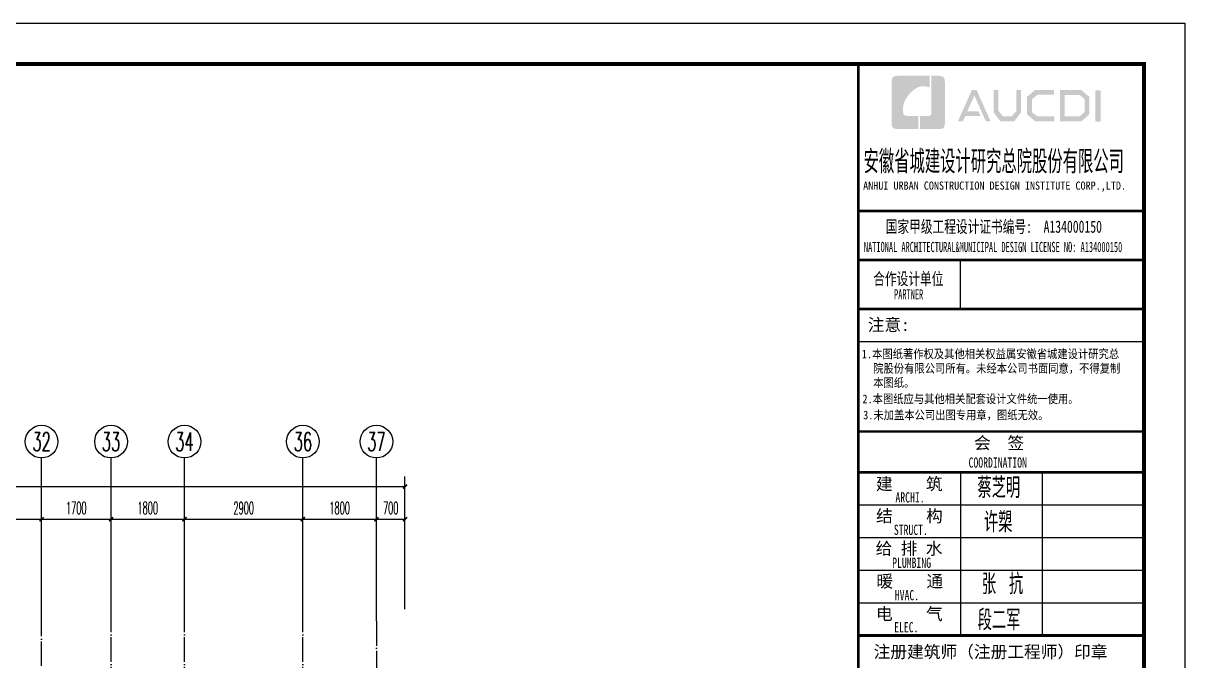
# Model space of a CAD drawing. Extents: x 27938 to 1507990, y 110129 to 923079.
# Drawn here: x 1046932 to 1075380, y 300198 to 315815 of the extents above; entities that cross this region are included whole.
import ezdxf
from ezdxf.enums import TextEntityAlignment as Align

# ---------------------------------------------------------------- set-up
doc = ezdxf.new("R2010")
doc.units = 0
doc.header["$LTSCALE"] = 1000
doc.header["$MEASUREMENT"] = 0
doc.linetypes.add('DOTE', pattern=[2.42, 2, -0.2, 0.02, -0.2])
for name, color, linetype in [('AXIS', 3, 'Continuous'), ('AXIS_TEXT', 7, 'Continuous'), ('DOTE', 1, 'Continuous'), ('图框', 140, 'Continuous'), ('图签文字', 147, 'Continuous')]:
    doc.layers.add(name, color=color, linetype=linetype)
doc.layers.add('yichutu', color=7, linetype='Continuous', true_color=0xffffff, plot=False)
doc.styles.add('_TCH_AXIS', font='COMPLEX', dxfattribs={"bigfont": 'GBCBIG'})
doc.styles.add('_TCH_DIM_T3', font='SIMPLEX.shx', dxfattribs={"width": 0.494118, "bigfont": 'GBCBIG.shx'})
doc.styles.add('COMPLEX', font='COMPLEX')
doc.styles.add('HT', font='simhei.ttf')
doc.styles.add('建筑图签-1', font='simhei.ttf', dxfattribs={"width": 0.7})
doc.styles.add('建筑图签-2', font='TXT.shx', dxfattribs={"width": 0.5, "bigfont": 'HZTXT.shx'})
doc.dimstyles.new('_TCH_ARCH&&100', dxfattribs={"dimtxt": 297.5, "dimasz": 100, "dimexe": 250, "dimexo": 300, "dimgap": 126.25, "dimtad": 1, "dimdec": 0, "dimzin": 0, "dimdsep": 46, "dimtxsty": '_TCH_DIM_T3', "dimblk": 'ARCHTICK', "dimcen": 0.09, "dimclrt": 4, "dimazin": 2, "dimtfac": 1, "dimtdec": 0, "dimtix": 1, "dimtmove": 2, "dimatfit": 3, "dimfxl": 100, "dimtolj": 1, "dimtzin": 0, "dimarcsym": 0})

# ---------------------------------------------------------------- blocks, each defined once
blk = doc.blocks.new('院标1')
h = blk.add_hatch(color=150)
h.dxf.hatch_style = 1
h.set_gradient(color1=(33, 113, 253), color2=(33, 113, 253), tint=1, name='INVCURVED')
edge = h.paths.add_edge_path()
edge.add_spline(control_points=[(116373, 648379), (116379, 648379), (116382, 648379), (116391, 648379), (116391, 648379), (116391, 648379), (116616, 648379), (116616, 648379), (116616, 648379), (116616, 648379), (116616, 648054), (116616, 648054), (116616, 648054), (116616, 648054), (116108, 648054), (116108, 648054), (116108, 648054), (116028, 648054), (115963, 648111), (115963, 648199), (115963, 648199), (115963, 648199), (115963, 649215), (115963, 649215), (115963, 649215), (115963, 649295), (116018, 649360), (116108, 649360), (116108, 649360), (116108, 649360), (116897, 649360), (116897, 649360), (116897, 649360), (116897, 649360), (116897, 649080), (116897, 649080), (116897, 649080), (116897, 649080), (116566, 649140), (116356, 648859), (116356, 648859), (116245, 648719), (116240, 648545), (116247, 648466), (116247, 648466), (116254, 648386), (116247, 648466), (116247, 648466), (116247, 648466), (116247, 648466), (116258, 648374), (116373, 648379)], knot_values=[0, 0, 0, 0, 0.071429, 0.071429, 0.071429, 0.107143, 0.142857, 0.142857, 0.142857, 0.178571, 0.214286, 0.214286, 0.214286, 0.25, 0.285714, 0.285714, 0.285714, 0.321429, 0.357143, 0.357143, 0.357143, 0.392857, 0.428571, 0.428571, 0.428571, 0.464286, 0.5, 0.5, 0.5, 0.535714, 0.571429, 0.571429, 0.571429, 0.607143, 0.642857, 0.642857, 0.642857, 0.678571, 0.714286, 0.714286, 0.714286, 0.75, 0.785714, 0.785714, 0.785714, 0.821429, 0.857143, 0.857143, 0.857143, 0.928571, 1, 1, 1, 1], degree=3, periodic=0)
h = blk.add_hatch(color=150)
h.dxf.hatch_style = 1
h.set_gradient(color1=(33, 113, 253), color2=(33, 113, 253), tint=1, name='INVCURVED')
edge = h.paths.add_edge_path()
edge.add_spline(control_points=[(117268, 649215), (117268, 649215), (117268, 648199), (117268, 648199), (117268, 648199), (117268, 648114), (117212, 648054), (117123, 648054), (117123, 648054), (117123, 648054), (116663, 648054), (116663, 648054), (116663, 648054), (116663, 648054), (116663, 648379), (116663, 648379), (116663, 648379), (116663, 648379), (116865, 648379), (116865, 648379), (116865, 648379), (116907, 648379), (116941, 648413), (116941, 648455), (116941, 648455), (116941, 648455), (116941, 649360), (116941, 649360), (116941, 649360), (116941, 649360), (117123, 649360), (117123, 649360), (117123, 649360), (117204, 649360), (117268, 649306), (117268, 649215)], knot_values=[0, 0, 0, 0, 0.1, 0.1, 0.1, 0.15, 0.2, 0.2, 0.2, 0.25, 0.3, 0.3, 0.3, 0.35, 0.4, 0.4, 0.4, 0.45, 0.5, 0.5, 0.5, 0.55, 0.6, 0.6, 0.6, 0.65, 0.7, 0.7, 0.7, 0.75, 0.8, 0.8, 0.8, 0.9, 1, 1, 1, 1], degree=3, periodic=0)
blk = doc.blocks.new('TK')
at = {"layer": '图框'}
h = blk.add_hatch(color=256, dxfattribs=at)
h.paths.add_polyline_path([(547288, 547072), (547414, 547072), (547414, 546302), (547288, 546302)])
h.paths.add_polyline_path([(546536, 546956), (546536, 546430), (546896, 546430), (547020, 546536), (547020, 546855), (546900, 546956)], flags=16)
h.paths.add_polyline_path([(546418, 547074), (546418, 546311), (546940, 546311), (547138, 546482), (547138, 546910), (546943, 547074)])
h.paths.add_polyline_path([(546275, 547077), (546275, 546962), (545868, 546962), (545735, 546851), (545735, 546531), (545868, 546429), (546277, 546429), (546277, 546307), (545813, 546307), (545611, 546481), (545611, 546910), (545809, 547077)])
h.paths.add_polyline_path([(544792, 547075), (544912, 547075), (544912, 546565), (545026, 546433), (545237, 546433), (545351, 546565), (545351, 547075), (545465, 547075), (545465, 546528), (545301, 546311), (544963, 546311), (544792, 546530)])
h.paths.add_polyline_path([(544260, 547074), (544377, 547074), (544719, 546310), (544603, 546310), (544322, 546944), (544147, 546556), (544418, 546556), (544479, 546440), (544098, 546440), (544039, 546308), (543916, 546308)])
for p, q in [((541480, 544114), (548480, 544114)), ((541480, 544114), (548480, 544114)), ((541480, 542914), (548480, 542914))]:
    blk.add_line(p, q, dxfattribs=at)
blk.add_lwpolyline([(465375, 548714), (549475, 548714), (549475, 489314), (465375, 489314)], close=True, dxfattribs=at)
blk.add_lwpolyline([(465375, 548714), (549475, 548714), (549475, 489314), (465375, 489314)], close=True, dxfattribs=at)
at = {"layer": '图框', "const_width": 100}
blk.add_lwpolyline([(548475, 490314), (548475, 547714), (467875, 547714), (467875, 490314)], close=True, dxfattribs=at)
at = {"layer": '图框'}
for points, const_width in [([(541480, 490314), (541480, 547714)], 70), ([(541480, 544114), (548480, 544114)], 60), ([(541480, 542914), (548480, 542914)], 60), ([(541480, 542914), (548480, 542914)], 60), ([(543980, 542914), (543980, 541714)], 35), ([(541480, 541714), (548480, 541714)], 60), ([(541480, 541714), (548480, 541714)], 60), ([(541480, 540913), (548480, 540913)], 35), ([(541488, 538714), (548488, 538714)], 60), ([(541488, 537714), (548488, 537714)], 70), ([(541488, 537714), (548488, 537714)], 70), ([(543988, 537714), (543988, 533714)], 35), ([(545988, 537714), (545988, 533714)], 35), ([(541488, 536914), (548488, 536914)], 35), ([(541488, 536114), (548488, 536114)], 35), ([(541488, 535314), (548488, 535314)], 35), ([(541488, 534514), (548488, 534514)], 35), ([(541488, 533714), (548488, 533714)], 70)]:
    blk.add_lwpolyline(points, dxfattribs=dict(at, const_width=const_width))
blk.add_blockref('院标1', (426331, -101935))
for s, height, style, width, p in [('ANHUI URBAN CONSTRUCTION DESIGN INSTITUTE CORP.,LTD.', 200, '建筑图签-1', 0.91, (541598, 544636)), ('NATIONAL ARCHITECTURAL&MUNICIPAL DESIGN LICENSE NO: A134000150', 250, '建筑图签-1', 0.6, (541617, 543108)), ('PARTNER', 250, '建筑图签-1', 0.6, (542355, 541947)), ('1.本图纸著作权及其他相关权益属安徽省城建设计研究总', 210, 'HT', 0.88, (541566, 540507)), ('院股份有限公司所有。未经本公司书面同意，不得复制', 210, 'HT', 0.88, (541845, 540153)), ('本图纸。', 210, 'HT', 0.88, (541845, 539803)), (' 2.本图纸应与其他相关配套设计文件统一使用。 ', 210, 'HT', 0.88, (541455, 539406)), ('3.未加盖本公司出图专用章，图纸无效。', 210, 'HT', 0.88, (541598, 539011)), ('COORDINATION', 250, '建筑图签-1', 0.7, (544180, 537827)), ('ARCHI.', 250, '建筑图签-1', 0.7, (542389, 536975)), ('STRUCT.', 250, '建筑图签-1', 0.7, (542350, 536179)), ('PLUMBING', 250, '建筑图签-1', 0.7, (542309, 535372)), ('HVAC.', 250, '建筑图签-1', 0.7, (542374, 534579)), ('ELEC.', 250, '建筑图签-1', 0.7, (542358, 533794))]:
    blk.add_text(s, height=height, dxfattribs=dict(at, style=style, width=width)).set_placement(p)
at = {"layer": '图签文字', "color": 7, "style": '建筑图签-1'}
for s, height, width, p in [('安徽省城建设计研究总院股份有限公司', 500, 0.55, (541608, 545091)), ('国家甲级工程设计证书编号:  A134000150', 300, 0.7, (542152, 543581)), ('合作设计单位', 300, 0.7, (541845, 542304))]:
    blk.add_text(s, height=height, dxfattribs=dict(at, width=width)).set_placement(p)
for s, p in [('注意:', (541711, 541177)), ('会  签', (544315, 538281)), ('建    筑', (541910, 537280)), ('结    构', (541914, 536493)), ('给 排 水', (541905, 535699)), ('暖    通', (541923, 534896)), ('电    气', (541913, 534096)), ('注册建筑师（注册工程师）印章', (541855, 533167))]:
    blk.add_text(s, height=300, dxfattribs=at).set_placement(p)
at = {"layer": '图签文字', "color": 1, "style": '建筑图签-2', "width": 0.7}
for s, p in [('蔡芝明', (544395, 537085)), ('许槊', (544555, 536242)), ('张 抗', (544505, 534724)), ('段二军', (544401, 533845))]:
    blk.add_text(s, height=500, dxfattribs=at).set_placement(p)
blk = doc.blocks.new('GDGDGDSDA')
at = {"layer": 'DOTE', "color": 0, "linetype": 'DOTE', "ltscale": 0.3}
for p, q in [((461135, 370658), (461135, 376108)), ((462835, 367858), (462835, 376108)), ((464635, 367858), (464635, 376108)), ((467535, 367858), (467535, 376108)), ((469335, 376108), (469335, 359558))]:
    blk.add_line(p, q, dxfattribs=at)
blk = doc.blocks.new('yct-841-594-84100-59399.9999999999-100-1000.0')
at = {"layer": 'yichutu', "color": 7, "true_color": 0xffffff}
blk.add_lwpolyline([(0, 0), (0, 59400), (84100, 59400), (84100, 0)], close=True, dxfattribs=at)
blk = doc.blocks.new('_ArchTick')
at = {"color": 0, "linetype": 'ByBlock', "const_width": 0.4}
blk.add_lwpolyline([(-0.5, -0.5), (0.5, 0.5)], dxfattribs=at)
blk = doc.blocks.new('*D662')
at = {"layer": 'AXIS', "color": 0, "lineweight": -2}
for p, q in [((1055582, 301465), (1055582, 303915)), ((1056282, 301465), (1056282, 303915)), ((1055582, 303665), (1056282, 303665))]:
    blk.add_line(p, q, dxfattribs=at)
at = {"layer": 'Defpoints', "color": 0}
for p in [(1056282, 303665), (1055582, 301165), (1056282, 301165)]:
    blk.add_point(p, dxfattribs=at)
at = {"layer": 'AXIS', "color": 0, "lineweight": -2, "xscale": 100, "yscale": 100, "zscale": 100, "rotation": 180}
blk.add_blockref('_ArchTick', (1055582, 303665), dxfattribs=at)
at = {"layer": 'AXIS', "color": 0, "lineweight": -2, "xscale": 100, "yscale": 100, "zscale": 100}
blk.add_blockref('_ArchTick', (1056282, 303665), dxfattribs=at)
at = {"layer": 'AXIS', "color": 4, "insert": (1055932, 303940), "char_height": 297.5, "attachment_point": 5, "style": '_TCH_DIM_T3'}
blk.add_mtext('\\A1;700', dxfattribs=at)
blk = doc.blocks.new('*D663')
at = {"layer": 'AXIS', "color": 0, "lineweight": -2}
for p, q in [((1053782, 301465), (1053782, 303915)), ((1055582, 301465), (1055582, 303915)), ((1053782, 303665), (1055582, 303665))]:
    blk.add_line(p, q, dxfattribs=at)
at = {"layer": 'Defpoints', "color": 0}
for p in [(1055582, 303665), (1053782, 301165), (1055582, 301165)]:
    blk.add_point(p, dxfattribs=at)
at = {"layer": 'AXIS', "color": 0, "lineweight": -2, "xscale": 100, "yscale": 100, "zscale": 100, "rotation": 180}
blk.add_blockref('_ArchTick', (1053782, 303665), dxfattribs=at)
at = {"layer": 'AXIS', "color": 0, "lineweight": -2, "xscale": 100, "yscale": 100, "zscale": 100}
blk.add_blockref('_ArchTick', (1055582, 303665), dxfattribs=at)
at = {"layer": 'AXIS', "color": 4, "insert": (1054682, 303940), "char_height": 297.5, "attachment_point": 5, "style": '_TCH_DIM_T3'}
blk.add_mtext('\\A1;1800', dxfattribs=at)
blk = doc.blocks.new('*D664')
at = {"layer": 'AXIS', "color": 0, "lineweight": -2}
for p, q in [((1050882, 301465), (1050882, 303915)), ((1053782, 301465), (1053782, 303915)), ((1050882, 303665), (1053782, 303665))]:
    blk.add_line(p, q, dxfattribs=at)
at = {"layer": 'Defpoints', "color": 0}
for p in [(1053782, 303665), (1050882, 301165), (1053782, 301165)]:
    blk.add_point(p, dxfattribs=at)
at = {"layer": 'AXIS', "color": 0, "lineweight": -2, "xscale": 100, "yscale": 100, "zscale": 100, "rotation": 180}
blk.add_blockref('_ArchTick', (1050882, 303665), dxfattribs=at)
at = {"layer": 'AXIS', "color": 0, "lineweight": -2, "xscale": 100, "yscale": 100, "zscale": 100}
blk.add_blockref('_ArchTick', (1053782, 303665), dxfattribs=at)
at = {"layer": 'AXIS', "color": 4, "insert": (1052332, 303940), "char_height": 297.5, "attachment_point": 5, "style": '_TCH_DIM_T3'}
blk.add_mtext('\\A1;2900', dxfattribs=at)
blk = doc.blocks.new('*D665')
at = {"layer": 'AXIS', "color": 0, "lineweight": -2}
for p, q in [((1049082, 301465), (1049082, 303915)), ((1050882, 301465), (1050882, 303915)), ((1049082, 303665), (1050882, 303665))]:
    blk.add_line(p, q, dxfattribs=at)
at = {"layer": 'Defpoints', "color": 0}
for p in [(1050882, 303665), (1049082, 301165), (1050882, 301165)]:
    blk.add_point(p, dxfattribs=at)
at = {"layer": 'AXIS', "color": 0, "lineweight": -2, "xscale": 100, "yscale": 100, "zscale": 100, "rotation": 180}
blk.add_blockref('_ArchTick', (1049082, 303665), dxfattribs=at)
at = {"layer": 'AXIS', "color": 0, "lineweight": -2, "xscale": 100, "yscale": 100, "zscale": 100}
blk.add_blockref('_ArchTick', (1050882, 303665), dxfattribs=at)
at = {"layer": 'AXIS', "color": 4, "insert": (1049982, 303940), "char_height": 297.5, "attachment_point": 5, "style": '_TCH_DIM_T3'}
blk.add_mtext('\\A1;1800', dxfattribs=at)
blk = doc.blocks.new('*D666')
at = {"layer": 'AXIS', "color": 0, "lineweight": -2}
for p, q in [((1047382, 301465), (1047382, 303915)), ((1049082, 301465), (1049082, 303915)), ((1047382, 303665), (1049082, 303665))]:
    blk.add_line(p, q, dxfattribs=at)
at = {"layer": 'Defpoints', "color": 0}
for p in [(1049082, 303665), (1047382, 301165), (1049082, 301165)]:
    blk.add_point(p, dxfattribs=at)
at = {"layer": 'AXIS', "color": 0, "lineweight": -2, "xscale": 100, "yscale": 100, "zscale": 100, "rotation": 180}
blk.add_blockref('_ArchTick', (1047382, 303665), dxfattribs=at)
at = {"layer": 'AXIS', "color": 0, "lineweight": -2, "xscale": 100, "yscale": 100, "zscale": 100}
blk.add_blockref('_ArchTick', (1049082, 303665), dxfattribs=at)
at = {"layer": 'AXIS', "color": 4, "insert": (1048232, 303940), "char_height": 297.5, "attachment_point": 5, "style": '_TCH_DIM_T3'}
blk.add_mtext('\\A1;1700', dxfattribs=at)
blk = doc.blocks.new('*D667')
at = {"layer": 'AXIS', "color": 0, "lineweight": -2}
for p, q in [((1044482, 301465), (1044482, 303915)), ((1047382, 301465), (1047382, 303915)), ((1044482, 303665), (1047382, 303665))]:
    blk.add_line(p, q, dxfattribs=at)
at = {"layer": 'Defpoints', "color": 0}
for p in [(1047382, 303665), (1044482, 301165), (1047382, 301165)]:
    blk.add_point(p, dxfattribs=at)
at = {"layer": 'AXIS', "color": 0, "lineweight": -2, "xscale": 100, "yscale": 100, "zscale": 100, "rotation": 180}
blk.add_blockref('_ArchTick', (1044482, 303665), dxfattribs=at)
at = {"layer": 'AXIS', "color": 0, "lineweight": -2, "xscale": 100, "yscale": 100, "zscale": 100}
blk.add_blockref('_ArchTick', (1047382, 303665), dxfattribs=at)
at = {"layer": 'AXIS', "color": 4, "insert": (1045932, 303940), "char_height": 297.5, "attachment_point": 5, "style": '_TCH_DIM_T3'}
blk.add_mtext('\\A1;2900', dxfattribs=at)
blk = doc.blocks.new('*D686')
at = {"layer": 'AXIS', "color": 0, "lineweight": -2}
for p, q in [((1004882, 301465), (1004882, 304715)), ((1056282, 301465), (1056282, 304715)), ((1004882, 304465), (1056282, 304465))]:
    blk.add_line(p, q, dxfattribs=at)
at = {"layer": 'Defpoints', "color": 0}
for p in [(1056282, 304465), (1004882, 301165), (1056282, 301165)]:
    blk.add_point(p, dxfattribs=at)
at = {"layer": 'AXIS', "color": 0, "lineweight": -2, "xscale": 100, "yscale": 100, "zscale": 100, "rotation": 180}
blk.add_blockref('_ArchTick', (1004882, 304465), dxfattribs=at)
at = {"layer": 'AXIS', "color": 0, "lineweight": -2, "xscale": 100, "yscale": 100, "zscale": 100}
blk.add_blockref('_ArchTick', (1056282, 304465), dxfattribs=at)
at = {"layer": 'AXIS', "color": 4, "insert": (1030582, 304740), "char_height": 297.5, "attachment_point": 5, "style": '_TCH_DIM_T3'}
blk.add_mtext('\\A1;51400', dxfattribs=at)
blk = doc.blocks.new('_AXISO')
blk.add_circle((0, 0), 0.5)
at = {"layer": 'AXIS_TEXT', "style": 'COMPLEX', "width": 1.041667}
blk.add_attdef('A', text='', height=0.56, dxfattribs=at).set_placement((-0.25, -0.28), (0.25, -0.28), align=Align.FIT)

msp = doc.modelspace()

# ---------------------------------------------------------------- linework, layer by layer
at = {"layer": 'AXIS', "color": 8}
for p, q in [((1047382.2, 301165.4), (1047382.2, 305165.4)), ((1049082.2, 301165.4), (1049082.2, 305165.4)), ((1050882.2, 301165.4), (1050882.2, 305165.4)), ((1053782.2, 301165.4), (1053782.2, 305165.4)), ((1055582.2, 301165.4), (1055582.2, 305165.4))]:
    msp.add_line(p, q, dxfattribs=at)

# ---------------------------------------------------------------- block references
msp.add_blockref('TK', (525904.8, -232898.5))
ref = msp.add_blockref('_AXISO', (1047382.2, 305565.4), dxfattribs=dict(at, xscale=800, yscale=800, zscale=800))
ref.add_attrib('A', '32', dxfattribs={"layer": 'AXIS_TEXT', "color": 8, "ltscale": 0.5, "height": 452.55, "style": '_TCH_AXIS', "width": 0.636364}).set_placement((1047156, 305339.1), (1047608.5, 305339.1), align=Align.FIT)
ref = msp.add_blockref('_AXISO', (1049082.2, 305565.4), dxfattribs=dict(at, xscale=800, yscale=800, zscale=800))
ref.add_attrib('A', '33', dxfattribs={"layer": 'AXIS_TEXT', "color": 8, "ltscale": 0.5, "height": 452.55, "style": '_TCH_AXIS', "width": 0.636364}).set_placement((1048856, 305339.1), (1049308.5, 305339.1), align=Align.FIT)
ref = msp.add_blockref('_AXISO', (1050882.2, 305565.4), dxfattribs=dict(at, xscale=800, yscale=800, zscale=800))
ref.add_attrib('A', '34', dxfattribs={"layer": 'AXIS_TEXT', "color": 8, "ltscale": 0.5, "height": 452.55, "style": '_TCH_AXIS', "width": 0.6}).set_placement((1050656, 305339.1), (1051108.5, 305339.1), align=Align.FIT)
ref = msp.add_blockref('_AXISO', (1053782.2, 305565.4), dxfattribs=dict(at, xscale=800, yscale=800, zscale=800))
ref.add_attrib('A', '36', dxfattribs={"layer": 'AXIS_TEXT', "color": 8, "ltscale": 0.5, "height": 452.55, "style": '_TCH_AXIS', "width": 0.636364}).set_placement((1053556, 305339.1), (1054008.5, 305339.1), align=Align.FIT)
ref = msp.add_blockref('_AXISO', (1055582.2, 305565.4), dxfattribs=dict(at, xscale=800, yscale=800, zscale=800))
ref.add_attrib('A', '37', dxfattribs={"layer": 'AXIS_TEXT', "color": 8, "ltscale": 0.5, "height": 452.55, "style": '_TCH_AXIS', "width": 0.636364}).set_placement((1055356, 305339.1), (1055808.5, 305339.1), align=Align.FIT)
at = {"layer": 'DOTE', "color": 169}
msp.add_blockref('GDGDGDSDA', (586247.4, -74943), dxfattribs=at)
at = {"layer": 'yichutu'}
msp.add_blockref('yct-841-594-84100-59399.9999999999-100-1000.0', (991279.8, 256415.2), dxfattribs=at)

# ---------------------------------------------------------------- dimensions: what is measured, and where the dimension line sits
at = {"layer": 'AXIS', "color": 8}
for p1, p2, distance, picture, middle in [((1004882.2, 301165.4), (1056282.2, 301165.4), 3300, '*D686', (1030582.2, 304740.4)), ((1044482.2, 301165.4), (1047382.2, 301165.4), 2500, '*D667', (1045932.2, 303940.4)), ((1047382.2, 301165.4), (1049082.2, 301165.4), 2500, '*D666', (1048232.2, 303940.4)), ((1049082.2, 301165.4), (1050882.2, 301165.4), 2500, '*D665', (1049982.2, 303940.4)), ((1050882.2, 301165.4), (1053782.2, 301165.4), 2500, '*D664', (1052332.2, 303940.4)), ((1053782.2, 301165.4), (1055582.2, 301165.4), 2500, '*D663', (1054682.2, 303940.4)), ((1055582.2, 301165.4), (1056282.2, 301165.4), 2500, '*D662', (1055932.2, 303940.4))]:
    dim = msp.add_aligned_dim(p1=p1, p2=p2, distance=distance, dimstyle='_TCH_ARCH&&100', dxfattribs=at)
    dim.commit()
    dim.dimension.update_dxf_attribs({"geometry": picture, "text_midpoint": middle})

doc.saveas('drawing.dxf')
